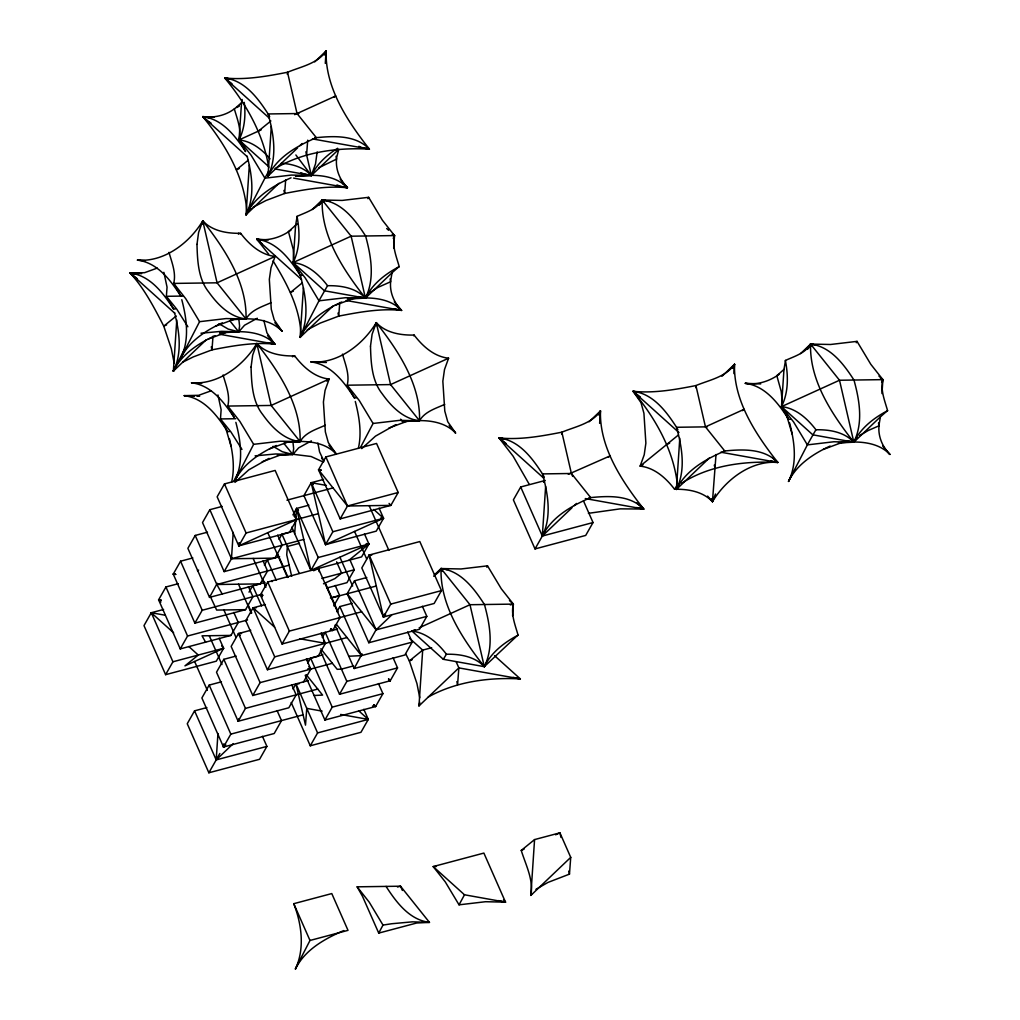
<?xml version="1.0" encoding="UTF-8"?>
<svg xmlns="http://www.w3.org/2000/svg" width="1020" height="1020" viewBox="0 0 1020 1020"><rect width="100%" height="100%" fill="white"/><g stroke="black" fill="none" stroke-linecap="round" stroke-linejoin="round"><path stroke-width="1.5" d="M782.314 402.556L781.231 391.489L776.794 375.564A151.597 78.565 24.9 0 0 778.273 374.455L783.972 369.418L785.221 362.202A151.597 78.565 24.9 0 0 785.387 360.442C794.35 356.375 805.43 353.188 810.568 344.072L830.522 344.492L857.029 341.368L870.787 364.28L882.886 379.631L881.956 393.58M246.827 211.089C244.188 175.772 224.68 143.552 202.776 116.637C213.779 118.065 225.42 115.655 234.332 108.872A151.597 78.565 24.9 0 0 235.811 107.75L241.51 102.727L242.173 99.475M300.9 333.731C299.74 307.275 286.62 283.075 273.079 260.929M168.988 252.361C171.781 262.331 176.345 272.965 173.693 283.42L180.833 296.106C170.62 280.283 157.552 262.624 137.432 260.125C164.194 262.382 189.58 242.824 202.763 220.868C212.351 231.157 227.192 233.567 240.631 233.299C249.122 244.405 260.597 254.86 275.081 256.428L271.001 267.763L269.331 279.403L271.282 309.289L274.24 319.948L282.081 331.245C269.407 317.998 249.492 317.959 232.509 319.477M234.268 417.741C224.209 402.262 211.191 385.178 191.505 382.768C218.28 385.024 243.665 365.453 256.836 343.51C266.437 353.787 281.278 356.209 294.716 355.929C303.208 367.047 314.683 377.489 329.167 379.07L325.074 390.405L323.416 402.046L325.367 431.919L328.312 442.591L336.166 453.887C322.855 440.053 301.958 440.602 284.287 442.336M356.146 397.851L354.335 397.876C344.122 382.067 331.054 364.408 310.934 361.909C337.697 364.166 363.082 344.594 376.265 322.651C385.853 332.928 400.707 335.35 414.133 335.07C422.624 346.175 434.099 356.63 448.596 358.211L444.503 369.533L442.846 381.187L444.784 411.06L447.742 421.732L455.583 433.028C446.62 423.428 432.926 420.635 420.291 420.597M206.422 339.622L173.374 371.127L176.779 319.974M241.51 102.727L239.037 139.931L245.463 151.33M279.085 183.243L246.037 214.748L249.339 165.138M262.433 736.3L266.896 746.398L216.189 759.9L217.948 733.546M233.223 532.389L231.463 558.743L224.145 571.621L202.521 522.572L209.84 509.694L222.118 506.417M277.07 710.545L281.52 720.643L274.202 733.52L223.507 747.022L223.712 743.912M238.986 542.767L238.782 545.866L289.476 532.364L296.794 519.486L275.158 470.437L224.464 483.926L217.145 496.804L238.782 545.866L296.794 519.486L293.9 515.865M271.294 126.505L267.992 176.103L297.61 147.862M333.157 305.873L300.109 337.378L303.424 287.78M325.291 63.406L326.119 51L314.721 61.863M393.682 247.975L394.51 235.569L382.411 220.231L368.641 197.319L342.146 200.43L322.18 200.009L312.209 209.521M512.601 615.736L513.366 604.108L501.279 588.757L487.509 565.845L461.002 568.969L441.048 568.548L434.392 574.885M545.279 480.445L520.697 486.986L513.379 499.864L535.015 548.926L542.334 536.035L545.636 486.438M534.569 839.587L530.859 895.394L570.728 857.361L559.916 832.843L534.569 839.587L521.245 850.425C525.708 864.871 533.779 879.916 530.859 895.394L531.649 893.826M599.632 423.338L600.461 410.933L589.063 421.795M709.435 457.916L676.387 489.421L679.792 438.268M733.903 373.613L734.515 364.318L721.981 376.265M783.972 369.418L781.499 406.623L788.638 419.296L790.449 419.271M317.144 151.954L315.524 163.876L311.368 175.491L295.94 176.23M202.521 223.928L202.763 220.868C224.578 248.676 247.133 282.451 246.024 318.979L230.596 319.732M213.014 336.243L211.981 349.86L193.366 356.872L182.682 362.202M256.606 346.558L256.836 343.51C278.664 371.318 301.219 405.08 300.109 441.622L284.682 442.374M287.347 74.358L287.512 72.267C300.798 66.695 317.653 63.724 326.119 51C324.998 87.541 347.552 121.316 369.38 149.111C337.186 147.428 303.157 151.802 275.068 168.593M285.676 179.864L284.644 193.481L266.029 200.494L253.113 207.238M272.021 581.668L272.098 580.622M306.599 154.836L307.708 140.173M294.678 533.6L296.59 508.457L308.881 505.18M339.762 302.506L338.729 316.123L320.101 323.136L307.198 329.881M376.036 325.699L376.265 322.651C398.081 350.459 420.635 384.221 419.526 420.763L404.098 421.515M561.688 434.29L561.854 432.2C575.153 426.64 591.995 423.657 600.461 410.933C599.352 447.474 621.907 481.249 643.722 509.044L620.249 508.853L588.4 513.328M535.946 889.325L547.957 882.428L569.466 874.127L570.728 857.361M695.755 387.676L695.908 385.573C709.206 380.014 726.062 377.043 734.515 364.318C733.405 400.86 755.96 434.622 777.788 462.43C751.013 460.173 725.628 479.744 712.457 501.687C702.856 491.411 688.015 488.988 674.577 489.268C666.085 478.15 654.61 467.708 640.126 466.127L644.219 454.792L645.877 443.152L643.926 413.278L640.981 402.607L633.127 391.31C654.202 393.439 675.291 389.589 695.908 385.573L705.457 426.87L724.748 450.98C742.764 449.183 764.159 448.303 777.788 462.43C744.88 460.836 709.665 465.107 681.487 483.353M716.027 454.537L712.457 501.687L707.599 496.115M293.785 259.985L293.25 249.492L288.418 231.502A151.597 78.565 24.9 0 0 289.884 230.392L297.253 223.775M268.783 172.456L267.992 176.103C277.542 156.799 297.343 145.847 316.353 137.674C334.369 135.864 355.75 134.984 369.38 149.111L362.228 147.568M419.768 702.257L418.978 705.916L458.86 667.896L520.366 678.925L494.534 655.656M231.616 482.154C234.944 467.848 232.853 452.982 229.462 438.906M358.351 448.417C361.96 432.85 359.206 416.708 355.291 401.472M338.767 149.353L336.702 157.361A151.597 78.565 24.9 0 0 336.536 159.12C335.503 169.728 340.042 180.247 347.425 187.756C326.349 185.614 305.273 189.478 284.644 193.481L283.93 190.421M392.547 233.809L394.51 235.569C391.858 246.024 396.423 256.67 399.215 266.641A151.597 78.565 24.9 0 0 397.736 267.75L392.037 272.773L390.787 280.003A151.597 78.565 24.9 0 0 390.622 281.749C389.576 292.37 394.128 302.889 401.51 310.386C380.422 308.257 359.346 312.107 338.729 316.123L338.015 313.063M878.972 376.112L882.886 379.631C880.247 390.086 884.799 400.72 887.591 410.69A151.597 78.565 24.9 0 0 886.125 411.812L880.413 416.836L879.163 424.052A151.597 78.565 24.9 0 0 878.998 425.812C877.965 436.42 882.504 446.951 889.886 454.448C880.923 444.847 867.229 442.055 854.594 442.017M214.99 335.733C198.339 343.434 181.738 354.169 173.374 371.127L173.884 369.418M291.044 177.799C273.194 185.716 254.987 196.605 246.037 214.748L246.534 213.04M311.865 173.782L311.368 175.491L291.401 175.07L264.907 178.181L246.037 214.748C255.076 196.452 252.106 175.198 247.133 156.2M347.425 299L365.44 298.12C375.054 278.626 371.089 256.058 365.594 235.99C355.368 220.167 342.299 202.508 322.18 200.009C321.07 236.551 343.625 270.325 365.44 298.12L392.037 272.773M341.725 301.996C325.074 309.685 308.474 320.433 300.109 337.378L300.619 335.682M206.856 707.574L194.565 710.838L216.189 759.9L216.699 758.191M365.95 296.425L365.44 298.12L345.487 297.712L318.979 300.823L300.109 337.378C309.723 317.883 305.77 295.315 300.262 275.247C290.05 259.424 276.968 241.766 256.849 239.266L268.668 254.209M335.032 625.107L354.169 668.508L361.998 653.922M583.491 500.897L593.028 522.546L542.334 536.035L542.831 534.34M723.69 451.031L724.748 450.98C705.738 459.166 685.95 470.118 676.387 489.421L676.897 487.713M838.402 442.935L853.829 442.183C863.43 422.688 859.477 400.108 853.969 380.039C843.757 364.229 830.688 346.57 810.568 344.072C809.447 380.613 832.001 414.388 853.829 442.183L880.413 416.836M293.505 261.337L293.123 262.561L300.709 276.037M217.222 583.287L209.521 597.389L187.884 548.327L195.202 535.449L207.493 532.172M231.859 557.519L231.463 558.743L274.839 558.131L282.157 545.254L277.708 535.143M781.894 405.399L781.499 406.623L793.598 421.974L807.368 444.886L788.498 481.44C797.538 463.156 794.567 441.889 789.595 422.892M715.53 493.999L712.457 501.687L711.731 498.589M238.412 234.205L238.82 233.134M292.498 356.834L292.906 355.776M677.191 487.853L676.387 489.421L676.796 488.363M175.3 368.029L173.374 371.127C181.84 354.055 179.788 334.165 175.389 316.264M222.309 322.855C205.657 330.544 189.044 341.292 180.693 358.237C189.733 339.953 186.762 318.686 181.79 299.702M324.411 54.812L326.119 51L324.118 54.672M320.484 203.834L322.18 200.009L329.779 201.373M276.382 445.485C259.743 453.186 243.13 463.921 234.778 480.879C243.818 462.595 240.847 441.328 235.862 422.344M221.48 681.806L209.189 685.083L201.883 697.96L223.507 747.022L224.642 744.472M239.279 718.717L238.144 721.255L288.838 707.765L296.157 694.875L291.707 684.777M385.649 614.869L383.443 616.985L361.807 567.923L369.125 555.046L419.819 541.556L441.456 590.606L434.137 603.483L383.443 616.985L384.578 614.435M295.405 969C305.018 948.536 301.652 924.031 293.76 903.694L331.781 893.571L348.011 930.355L309.991 940.465L298.401 962.982A46.945 1.696 -63.8 0 0 295.405 969C304.954 949.696 324.755 938.744 343.765 930.571M520.697 486.986L542.334 536.035C551.947 516.541 547.982 493.973 542.474 473.905C532.261 458.082 519.193 440.423 499.073 437.924L513.111 456.182L529.202 484.232M598.753 414.757L600.461 410.933L598.472 414.604M676.387 489.421C686.001 469.927 682.036 447.346 676.54 427.278C666.315 411.468 653.246 393.796 633.127 391.31C654.865 417.677 673.264 449.144 677.267 483.595M732.819 368.131L734.515 364.318L732.526 367.99M808.86 347.884L810.568 344.072L816.637 345.168M240.057 543.073L238.782 545.866L246.1 532.988L318.38 513.659M393.236 238.361L394.51 235.569L391.82 235.174M881.611 382.423L882.886 379.631L880.209 379.223M311.916 174.344L311.368 175.491L304.215 173.948M324.041 201.845L322.18 200.009C317.054 209.125 305.974 212.313 297.011 216.38A151.597 78.565 24.9 0 1 296.845 218.14L295.596 225.369L293.123 262.561L305.222 277.912L318.979 300.823A151.597 5.495 -63.8 0 1 320.063 298.822L327.025 286.582A151.597 5.495 -63.8 0 1 327.573 285.702C341.011 285.434 355.853 287.844 365.44 298.12C372.415 283.904 385.471 273.844 399.215 266.641M348.764 656.243L361.488 655.618L362.036 654.483M376.673 628.715L368.806 642.74L347.17 593.691L354.488 580.813L366.779 577.537M887.591 410.69C873.847 417.907 860.803 427.966 853.829 442.183C844.228 431.906 829.387 429.484 815.949 429.764A151.597 5.495 -63.8 0 0 815.401 430.631L808.439 442.884A151.597 5.495 -63.8 0 0 807.368 444.886L833.863 441.762L853.829 442.183L857.081 437.695M173.374 371.127L184.722 348.764M180.693 358.237L199.563 321.683L226.058 318.572L246.024 318.979C251.149 309.876 262.229 306.688 271.205 302.608M234.778 480.879L253.636 444.325L280.143 441.214L300.109 441.622C305.235 432.505 316.315 429.331 325.278 425.251M733.163 367.06L734.515 364.318M246.037 214.748L247.962 211.65M268.783 174.535L267.992 176.103C277.593 156.608 273.64 134.028 268.132 113.959C257.92 98.15 244.838 80.491 224.719 77.992C246.151 103.734 263.683 134.41 268.757 167.905M300.109 337.378L300.913 335.822M419.768 704.348L418.978 705.916L422.688 650.11L409.772 638.482M571.952 507.794L542.334 536.035L543.125 534.48M234.001 480.726L238.808 471.393M360.748 446.977L373.065 423.466L399.559 420.355L419.526 420.763C424.651 411.647 435.731 408.459 444.707 404.392M323.812 201.82L322.18 200.009L319.183 205.313M371.841 555.007L369.125 555.046L383.443 616.985L384.871 614.269M812.43 345.907L810.568 344.072L807.559 349.375M386.057 886.405C396.27 902.228 409.339 919.887 429.458 922.386L412.424 921.838L391.769 923.737L382.997 925.076L380.906 928.99A102.025 3.697 -63.8 0 0 378.726 933.096L362.495 896.325L357.14 886.826L400.516 886.201L429.458 922.386L416.734 922.998L378.726 933.096M225.79 744.842L223.507 747.022L224.846 744.574M239.47 718.807L238.144 721.255L216.508 672.206L223.826 659.315L236.117 656.051M542.334 536.035C551.884 516.745 571.684 505.78 590.695 497.607C608.711 495.796 630.092 494.917 643.722 509.044L636.569 507.514M788.498 481.44C796.849 464.482 813.463 453.747 830.114 446.046M268.732 171.118L265.978 176.179A151.597 5.495 -63.8 0 0 264.907 178.181L251.137 155.269L239.037 139.931C241.689 129.476 237.124 118.843 234.332 108.872M503.574 899.729L505.512 902.139L464.495 894.782L460.122 902.827A151.597 5.495 -63.8 0 0 459.038 904.829L445.281 881.918L433.181 866.579L483.875 853.077L505.512 902.139L485.545 901.718L459.038 904.829M163.583 609.463L151.291 612.727L143.986 625.617L165.61 674.666L216.304 661.177L223.622 648.286L219.172 638.188M233.809 612.433L238.259 622.531L230.941 635.409L180.247 648.911L158.61 599.849L165.928 586.972L178.219 583.695M248.434 586.666L252.896 596.764L245.578 609.654L194.884 623.144L173.247 574.094L180.565 561.204L192.856 557.94M165.61 674.666L172.928 661.789L223.622 648.286L221.697 645.877M180.247 648.911L187.565 636.021L247.554 619.981M194.884 623.144L202.202 610.266L262.191 594.214M249.033 592.174L252.692 585.735L264.983 582.471M264.397 565.131L267.329 559.98L276.229 580.176M279.034 539.376L281.953 534.212L294.244 530.948M292.931 514.896L296.59 508.457L298.452 510.293M323.519 479.425L311.227 482.702L303.909 495.58L325.546 544.629L376.24 531.139L383.558 518.262L379.096 508.151M389.066 503.408L390.877 505.372L347.488 505.996L318.546 469.812L325.865 456.934L376.558 443.445L398.183 492.494L390.877 505.372L340.17 518.874L318.546 469.812L321.287 470.08M209.521 597.389L260.215 583.886L267.533 571.009L263.071 560.911M194.565 710.838L187.246 723.728L208.87 772.778L259.577 759.288L266.896 746.398M250.754 630.283L238.463 633.56L231.145 646.438L252.781 695.5L308.244 680.582M364.471 533.919L368.921 544.017L361.603 556.894L267.737 582.037L260.419 594.915L282.043 643.977L337.505 629.059M348.929 560.273L368.921 544.017L318.227 557.519L310.909 570.397L291.822 527.111M326.413 485.418L311.227 482.702L325.546 544.629L332.851 531.751L383.558 518.262L373.766 509.439M340.17 518.874L347.488 505.996L398.183 492.494M208.87 772.778L219.848 753.461M223.507 747.022L230.826 734.132L303.106 714.816M317.743 689.061L245.463 708.377L238.144 721.255A46.945 1.696 -63.8 0 1 239.152 719.215M252.781 695.5L260.1 682.622L310.794 669.12L306.344 659.022M265.391 604.528L253.1 607.805L245.782 620.683L267.418 669.732L274.724 656.854L347.017 637.538M282.043 643.977L289.361 631.1L340.055 617.597L318.431 568.548L313.599 570.741M333.795 605.842L339.647 595.54L335.197 585.442M349.834 559.674L354.284 569.772L346.966 582.662L326.999 587.979M293.02 688.997L295.953 683.846L299 683.808M307.657 663.242L310.59 658.091L322.881 654.814M322.294 637.487L325.227 632.323L346.851 681.385L339.532 694.263L320.446 650.977M336.931 611.719L339.851 606.568L352.142 603.292M303.476 681.997L310.794 669.12L308.856 666.71M340.055 617.597L332.737 630.475L330.174 630.016M291.184 702.5L310.271 745.786L317.59 732.908L368.284 719.406L363.834 709.308M305.184 675.304L324.908 720.031L332.214 707.14L382.921 693.651L378.458 683.553M383.443 616.985L390.762 604.108L441.456 590.606M358.887 710.953L368.284 719.406L360.965 732.296L310.271 745.786M324.908 720.031L375.602 706.528L382.921 693.651M339.532 694.263L390.226 680.774L397.545 667.883L393.095 657.785M407.732 632.03L412.182 642.128L404.863 655.006L354.169 668.508M422.369 606.262L426.819 616.373L419.5 629.251L368.806 642.74M593.028 522.546L585.709 535.423L535.015 548.926M414.847 629.799L411.978 631.1L443.305 659.303L445.88 655.108A151.597 5.495 -63.8 0 1 446.441 654.241C459.867 653.96 474.721 656.383 484.309 666.659L516.604 636.276A151.597 78.565 24.9 0 1 518.071 635.167C515.291 625.196 510.727 614.563 513.366 604.108L509.452 600.576M240.146 234.039L240.631 233.299M294.232 356.668L294.716 355.929M413.661 335.809L414.133 335.07M674.577 489.268L676.643 486.247M367.633 294.729L365.44 298.12L358.3 296.59M234.982 482.358L248.74 469.876L269.063 458.375M361.73 448.621L375.487 436.139L395.811 424.626M299.893 145.681L302.175 143.514M337.951 150.144L311.368 175.491L275.489 169.052M216.189 759.9L233.287 743.606M391.629 615.073L376.125 629.863L347.17 593.691L348.381 593.143M574.234 505.627L576.517 503.446M800.598 353.583L810.568 344.072L812.2 345.882M249.403 210.145L251.137 208.679M258.379 131.134L270.874 120.972M248.089 160.293L236.423 169.779L239.292 168.478M334.063 97.321L335.72 95.969L294.627 114.648M176.256 315.996L163.761 326.158L171.334 348.751L174.139 362.929M302.162 282.935L290.509 292.421L293.365 291.108M326.744 381.046L329.167 379.07L271.154 405.45L227.779 406.062C230.418 395.607 225.866 384.973 223.074 375.003M543.545 482.269L544.387 481.593M608.404 457.253L610.075 455.902L568.318 474.3M678.44 434.966L640.126 466.127L642.995 464.827M742.458 410.639L744.128 409.288L705.457 426.87M369.928 292.549L377.999 287.385L390.622 281.749L390.112 278.906M433.691 576.236L438.855 571.939L441.048 568.548C461.167 571.034 474.236 588.706 484.449 604.516C489.957 624.584 493.922 647.164 484.309 666.659L443.305 659.303M859.669 435.54L868.313 430.465L878.998 425.812L878.5 422.969M337.658 148.282C326.833 154.964 317.041 163.94 311.368 175.491C303.718 167.255 292.306 163.927 281.38 163.264M318.712 167.803L336.536 159.12L336.039 156.264M236.844 107.508L239.343 106.08M428.272 696.991C456.08 681.538 488.988 677.203 520.366 678.925L513.213 677.382M290.929 230.137C281.137 237.214 268.987 241.153 256.849 239.266L262.166 243.856M779.305 374.2C769.513 381.263 757.363 385.216 745.237 383.329C764.911 385.738 777.928 402.823 787.988 418.302M518.071 635.167C504.326 642.383 491.283 652.443 484.309 666.659C462.481 638.851 439.926 605.089 441.048 568.548L447.117 569.632M157.297 268.081L144.572 272.684L130.114 273.016C144.368 288.583 154.148 307.53 163.761 326.158L166.63 324.857M211.382 390.724L198.645 395.314L184.186 395.645C203.873 398.068 216.89 415.14 226.95 430.618M197.434 570.703L198.67 570.103M261.235 129.833L239.037 139.931L268.4 166.375M275.081 256.428L217.069 282.808L173.693 283.42L185.793 298.771L199.563 321.683M257.295 318.24L244.558 325.227L238.705 331.87L219.619 332.788M448.596 358.211L390.571 384.591L347.195 385.203C349.847 374.748 345.283 364.114 342.49 354.144M311.368 440.869L298.63 447.869L292.791 454.499L277.363 455.251M325.546 544.629L383.558 518.262L380.868 517.854M323.493 583.784L334.942 578.569L341.611 573.151L336.613 561.841M666.774 444.452L669.643 443.152M223.622 648.286L184.951 665.869L198.275 655.044L188.878 646.578M419.143 627.836L469.99 604.72L513.366 604.108L510.293 604.924M412.233 659.647L409.364 660.947L416.938 683.54L419.743 697.718M521.245 850.425L524.101 849.125M555.619 834.793L559.916 832.843L560.975 837.42M215.437 326.234L233.299 319.604M208.118 339.112L225.981 332.482M334.853 305.375L352.716 298.745M269.51 448.876L287.372 442.246M262.204 461.754L280.066 455.124M388.939 428.017L406.801 421.375M823.242 449.437L841.105 442.795M286.926 500.17L333.017 487.904M280.704 545.56L303.743 539.427M282.157 545.254L231.463 558.743L209.84 509.694M299.536 543.252L287.359 546.478L286.735 554.867L291.682 576.274M224.145 571.621L279.608 556.703M289.119 565.182L216.826 584.511L195.202 535.449M321.835 578.417L354.284 569.772M330.429 597.988L339.647 595.54M331.729 597.873L376.278 586.015M338.602 617.916L361.641 611.77M426.819 616.373L376.125 629.863L354.488 580.813M415.051 630.283L411.978 631.1C426.462 632.68 437.937 643.135 446.441 654.241M267.418 669.732L318.112 656.243L325.431 643.365L320.969 633.254M309.34 669.426L332.38 663.293M336.396 624.278L361.488 655.618L412.182 642.128M353.608 665.881L341.445 669.12L337.199 669.324L320.803 648.822M431.639 647.725L422.688 650.11L409.364 660.947L405.845 654.1M346.851 681.385L397.545 667.883M397.469 887.018L400.516 886.201L402.39 890.447M201.004 333.221L221.672 331.322L238.705 331.87L239.585 326.043L238.756 318.406M255.089 455.851L275.757 453.964L292.791 454.499L293.658 448.685L292.842 441.035M295.558 176.205C313.216 174.471 334.114 173.923 347.425 187.756L340.272 186.214M348.483 298.949L355.457 298.337M221.735 332.686L228.722 332.074M406.024 421.26L413.1 420.763M279.276 454.996L288.749 454.41M840.314 442.68L847.403 442.183M314.759 137.751L316.353 137.674L297.049 113.551L287.512 72.267C266.883 76.27 245.807 80.121 224.719 77.992L231.973 83.806M589.101 497.683L590.695 497.607L571.391 473.484L561.854 432.2C541.225 436.203 520.149 440.066 499.073 437.924L506.328 443.738M314.083 695.5L322.575 695.092L306.166 674.59M360.213 298.082C374.71 297.381 391.03 299.255 401.51 310.386L394.357 308.856M298.86 113.526L268.132 113.959L268.795 115.145M394.51 235.569L351.135 236.194L293.123 262.561L324.436 290.776L365.44 298.12L351.135 236.194L322.18 200.009M300.262 275.247L302.073 275.221M183.115 296.068L166.375 296.31L167.05 287.13L163.876 272.315M137.368 278.817L130.114 273.016C150.233 275.502 163.302 293.173 173.515 308.983L175.325 308.958M882.886 379.631L839.511 380.243L781.499 406.623L812.812 434.826L853.829 442.183L839.511 380.243L810.568 344.072M235.684 418.723L220.46 418.939L221.136 409.772L217.948 394.944M227.6 431.626L229.411 431.6M707.268 426.844L676.54 427.278L677.879 429.649M260.215 583.886L216.826 584.511L222.194 594.01M256.147 607.754L253.1 607.805L274.724 656.854M245.578 609.654L216.661 610.062L209.891 595.578M260.1 682.622L238.463 633.56L241.51 633.522M230.941 635.409L202.024 635.817L205.594 642.154M436.216 866.528L433.181 866.579L464.495 894.782M326.4 362.508L310.934 361.909M760.703 383.928L745.237 383.329M197.026 396.27L199.652 396.244M235.875 331.729C249.619 331.334 264.907 333.604 274.762 344.135C253.687 341.993 232.611 345.856 211.981 349.86L211.28 346.8M214.276 117.262L202.776 116.637L207.175 120.513M268.362 239.904L256.849 239.266L301.486 279.467M141.627 273.64L130.114 273.016L174.739 313.204M201.718 383.38L191.505 382.768M194.399 396.257L184.186 395.645M293.556 454.346L311.087 456.501L323.531 462.175M145.031 260.686L137.432 260.125M175.682 574.489L173.247 574.094L175.759 574.324M160.969 601.966L158.61 599.849L161.122 600.079M365.772 719.176L368.284 719.406L340.603 714.446M322.677 643.097L325.431 643.365L323.493 640.942M308.04 668.852L310.794 669.12L308.359 668.725M366.231 543.609L368.921 544.017L310.909 570.397L296.59 508.457L298.222 510.268M263.096 595.323L260.419 594.915L262.369 596.687M247.401 156.825L202.776 116.637C222.449 119.047 235.467 136.119 245.527 151.61M263.836 320.458L266.921 332.839L274.762 344.135L267.623 342.592M853.829 442.183L846.676 440.64M773.083 458.197L777.788 462.43L770.635 460.887M318.546 469.812L320.981 470.22M158.61 599.849L161.045 600.244M322.996 642.957L325.431 643.365L299.791 638.762M365.848 719.011L368.284 719.406M505.512 902.139L498.359 900.596M230.877 79.101L224.719 77.992L269.356 118.18M202.776 116.637L208.922 117.733M312.477 138.911L369.38 149.111L367.034 146.995M293.607 178.105L347.425 187.756L340.208 179.176M256.849 239.266L261.464 240.095M346.15 300.466L401.51 310.386L394.281 301.818M130.114 273.016L134.729 273.844M640.381 397.111L633.127 391.31L637.742 392.139M219.402 334.203L274.762 344.135L267.546 335.554M720.885 452.217L777.788 462.43M505.219 439.033L499.073 437.924L543.698 478.125M585.289 498.563L643.722 509.044L636.684 502.707M172.928 661.789L151.291 612.727L165.138 615.213M372.517 705.98L375.602 706.528L373.97 704.718M322.141 711.131L306.765 708.377L305.503 725.144L295.953 683.846L317.59 732.908M358.874 146.319L361.106 147.16M336.919 184.964L339.163 185.793M300.862 172.699L303.093 173.527M208.093 121.227L211 123.05M218.943 323.684L228.199 329.077L238.705 331.87L230.023 321.019M273.016 446.314L282.272 451.707L292.791 454.499L284.095 443.649M633.127 391.31L678.938 432.556M342.733 183.523L347.425 187.756M386.682 228.518L388.633 230.29M396.805 306.166L401.51 310.386M271.243 340.961L274.762 344.135M274.635 627.185L253.1 607.805L254.898 609.769M152.936 614.537L151.291 612.727L173.617 632.833M388.518 679.129L390.226 680.774L388.594 678.963M373.881 704.896L375.602 706.528M151.291 612.727L153.013 614.371M332.851 531.751L311.227 482.702L313.089 484.525M330.875 628.651L332.737 630.475L331.105 628.677M238.463 633.56L240.261 635.524M357.14 886.826L369.227 902.164L382.997 925.076M889.886 454.448L882.67 445.867M455.583 433.028L449.157 425.455M282.081 331.245L274.865 322.677M336.166 453.887L328.937 445.306M311.227 482.702L312.859 484.5M270.058 158.852C262.14 149.481 251.596 141.27 239.037 139.931C244.8 128.367 245.769 115.018 244.252 102.357M400.63 419.169L402.556 421.591M815.949 429.764C807.457 418.659 795.982 408.204 781.499 406.623C788.613 392.368 788.332 375.742 785.387 360.442M327.573 285.702C319.081 274.597 307.606 264.142 293.123 262.561C300.224 248.306 299.956 231.693 297.011 216.38M321.631 458.197L323.99 461.193M295.864 154.964L311.368 175.491L305.885 151.789M187.884 326.77L176.817 309.264L166.375 296.31L173.515 308.983M241.969 449.412L230.902 431.906L220.46 418.939L226.886 430.351M322.983 459.178L319.553 451.834L317.909 443.101M543.15 475.09L542.474 473.905L571.391 473.484L572.666 476.378M543.596 475.881L544.259 477.067M269.242 115.948L269.688 116.739M354.335 397.876L347.195 385.203L359.295 400.554L373.065 423.466M234.205 417.473L227.779 406.062L239.878 421.413L253.636 444.325M442.31 571.429L441.048 568.548L469.99 604.72L484.309 666.659L483.034 663.778M456.31 662.12L458.86 667.896L457.585 684.649L456.883 681.59M369.176 505.678L388.9 550.405M325.865 456.934L347.488 505.996M369.125 555.046L390.762 604.108M354.552 531.445L366.639 558.858M339.915 557.2L352.639 586.067M296.59 508.457L318.227 557.519M339.851 606.568L361.488 655.618M325.278 582.968L338.002 611.822M281.953 534.212L299.217 573.367M321.466 633.254L323.365 637.577M277.185 552.865L287.997 577.396M267.788 532.682L287.512 577.409M310.59 658.091L332.214 707.14M306.829 659.009L308.104 661.903M224.464 483.926L246.1 532.988M267.737 582.037L289.361 631.1M262.548 578.633L265.735 585.85M253.151 558.437L265.876 587.29M252.692 585.735L261.592 605.944M247.911 604.388L251.736 613.045M238.527 584.192L251.251 613.058M223.89 609.96L235.977 637.372M180.565 561.204L202.202 610.266M223.826 659.315L245.463 708.377M209.253 635.715L221.977 664.568M165.928 586.972L187.565 636.021M209.189 685.083L230.826 734.132M194.616 661.483L207.34 690.336M293.76 903.694L309.991 940.465M786.853 416.134L792.17 434.163M225.815 428.451L231.132 446.479M174.471 312.579L175.083 315.04M714.293 465.094L714.994 468.154M568.752 871.067L569.466 874.127M318.431 568.548L319.145 571.646M487.509 565.845A151.597 5.495 -63.8 0 1 486.782 567.184M175.249 574.285A46.945 24.327 24.9 0 1 173.247 574.094M390.226 680.774A46.945 24.327 24.9 0 1 388.939 679.346M857.029 341.368A151.597 5.495 -63.8 0 1 856.303 342.72M368.641 197.319A151.597 5.495 -63.8 0 1 367.927 198.658M196.975 244.405C197.459 260.648 198.16 278.855 208.717 292.026C217.706 304.623 229.844 317.156 246.024 318.979L217.069 282.808L202.763 220.868L198.594 232.483L196.975 244.405M251.06 367.047C251.545 383.29 252.246 401.497 262.803 414.668C271.792 427.265 283.917 439.786 300.109 441.622L271.154 405.45L256.836 343.51L252.679 355.113L251.06 367.047M370.489 346.188C370.961 362.431 371.662 380.639 382.219 393.809C391.208 406.406 403.346 418.927 419.526 420.763L390.571 384.591L376.265 322.651L372.109 334.254L370.489 346.188"/></g></svg>
